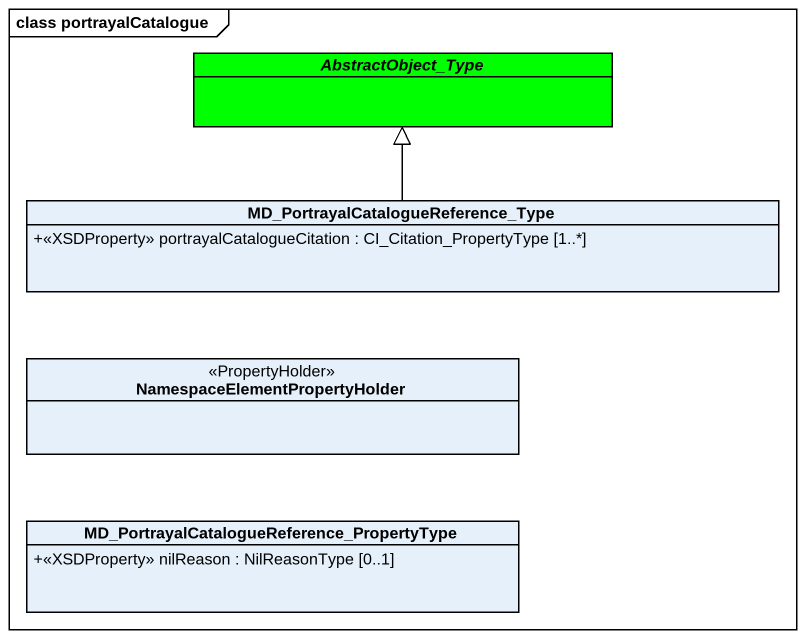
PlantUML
@startuml
mainframe class portrayalCatalogue
hide circle
hide empty members
skinparam classAttributeIconSize 0
abstract class AbstractObject_Type #00FF00
class "MD_PortrayalCatalogueReference_Type" as MD_PortrayalCatalogueReferen {
  +<<XSDProperty>> portrayalCatalogueCitation : CI_Citation_PropertyType [1..*]
}
class "NamespaceElementPropertyHolder" as NamespaceElementPropertyHold <<PropertyHolder>>
class "MD_PortrayalCatalogueReference_PropertyType" as MD_PortrayalCatalogueReferen_2 {
  +<<XSDProperty>> nilReason : NilReasonType [0..1]
}
MD_PortrayalCatalogueReferen -up-|> AbstractObject_Type
@enduml
